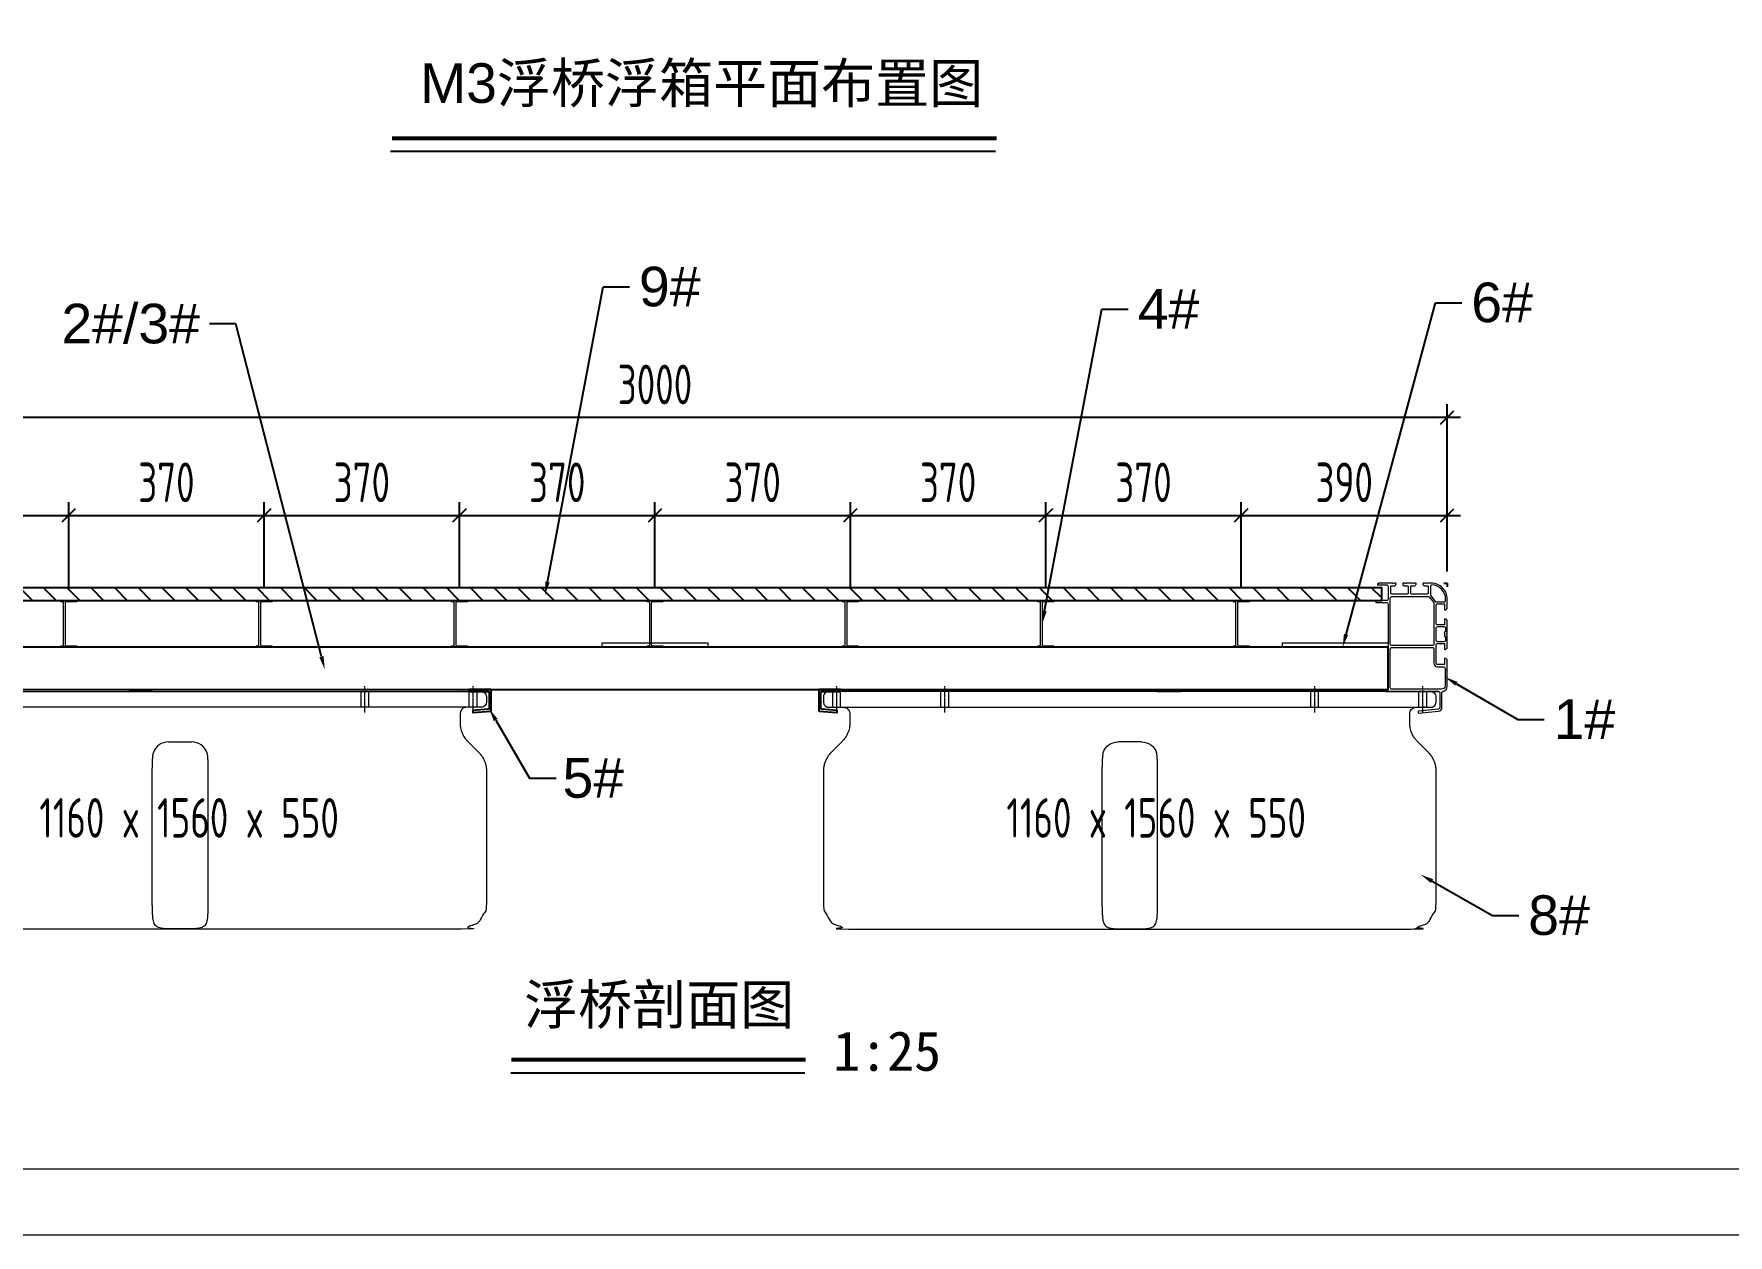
# Model space of a CAD drawing. Header units: millimetres. Extents: x 136606 to 1229059, y 82794 to 127566.
# Drawn here: x 934801 to 941216, y 112490 to 117041 of the extents above; entities that cross this region are included whole.
import ezdxf
from ezdxf import colors
from ezdxf.entities.mleader import LeaderData, LeaderLine
from ezdxf.math import Vec2, Vec3

# ---------------------------------------------------------------- set-up
doc = ezdxf.new("R2010")
doc.units = ezdxf.units.MM
doc.linetypes.add('CENTER', pattern=[0.6, 0.375, -0.075, 0.075, -0.075])
doc.linetypes.add('HIDDEN', pattern=[9.525, 6.35, -3.175])
for name, color, linetype in [('00打印图框', 255, 'Continuous'), ('卡槽', 242, 'Continuous'), ('标注', 9, 'Continuous'), ('铝横梁', 220, 'Continuous'), ('铺板', 42, 'Continuous')]:
    doc.layers.add(name, color=color, linetype=linetype)
for name, color, linetype, lineweight in [('加强板', 140, 'Continuous', 18), ('图框', 7, 'Continuous', 13), ('型材', 7, 'Continuous', 15), ('文本', 3, 'Continuous', 13), ('浮箱', 160, 'Continuous', 20), ('铝龙骨', 7, 'Continuous', 9)]:
    doc.layers.add(name, color=color, linetype=linetype, lineweight=lineweight)
doc.styles.add('Arial', font='arial.ttf')
doc.styles.add('hztxt', font='ros1.shx', dxfattribs={"width": 0.8, "bigfont": 'hztxt.shx'})
doc.styles.get("Standard").update_dxf_attribs({"font": 'arial.ttf'})
doc.dimstyles.new('DIM-50-SC0.5', dxfattribs={"dimscale": 50, "dimtxt": 3, "dimasz": 1, "dimexe": 1, "dimexo": 1, "dimgap": 1, "dimtad": 1, "dimdec": 1, "dimlfac": 0.5, "dimdsep": 46, "dimtxsty": 'hztxt', "dimblk": 'OBLIQUE', "dimcen": 0, "dimdle": 1, "dimclrd": 9, "dimclre": 9, "dimclrt": 2, "dimadec": 1, "dimazin": 0, "dimtfac": 1, "dimtdec": 1, "dimtix": 1, "dimtmove": 2, "dimatfit": 3, "dimldrblk": 'OBLIQUE', "dimfxl": 15, "dimtolj": 1, "dimtzin": 0, "dimarcsym": 1})

# ---------------------------------------------------------------- blocks, each defined once
blk = doc.blocks.new('GW-TK')
at = {"layer": '图框'}
for points in [[(927183.55, 464715.01), (927603.55, 464715.01), (927603.55, 464418.01), (927183.55, 464418.01)], [(927188.55, 464710.01), (927598.55, 464710.01), (927598.55, 464423.01), (927188.55, 464423.01)]]:
    blk.add_lwpolyline(points, close=True, dxfattribs=at)
blk = doc.blocks.new('_Oblique')
at = {"color": 0, "linetype": 'ByBlock', "lineweight": -2}
blk.add_line((-0.5, -0.5), (0.5, 0.5), dxfattribs=at)
blk = doc.blocks.new('*D2202')
at = {"layer": 'Defpoints', "color": 0, "transparency": 16777216}
for p in [(934932.7, 115217), (934152.7, 115059.3, 0), (934932.7, 114893.8, 0)]:
    blk.add_point(p, dxfattribs=at)
at = {"layer": '标注', "color": 9, "lineweight": -2, "transparency": 16777216}
for p, q in [((934152.7, 115109.3), (934152.7, 115267)), ((934932.7, 114943.8), (934932.7, 115267)), ((934102.7, 115217), (934982.7, 115217))]:
    blk.add_line(p, q, dxfattribs=at)
at = {"layer": '标注', "color": 9, "lineweight": -2, "transparency": 16777216, "xscale": 50, "yscale": 50, "zscale": 50, "rotation": 180}
blk.add_blockref('_Oblique', (934152.7, 115217), dxfattribs=at)
at = {"layer": '标注', "color": 9, "lineweight": -2, "transparency": 16777216, "xscale": 50, "yscale": 50, "zscale": 50}
blk.add_blockref('_Oblique', (934932.7, 115217), dxfattribs=at)
at = {"layer": '标注', "color": 2, "transparency": 16777216, "insert": (934542.7, 115342), "char_height": 150, "attachment_point": 5, "style": 'hztxt'}
blk.add_mtext('\\A1;390', dxfattribs=at)
blk = doc.blocks.new('*D2203')
at = {"layer": 'Defpoints', "color": 0, "transparency": 16777216}
for p in [(935672.7, 115217), (934932.7, 114893.8, 0), (935672.7, 114893.8, 0)]:
    blk.add_point(p, dxfattribs=at)
at = {"layer": '标注', "color": 9, "lineweight": -2, "transparency": 16777216}
for p, q in [((934932.7, 114943.8), (934932.7, 115267)), ((935672.7, 114943.8), (935672.7, 115267)), ((934882.7, 115217), (935722.7, 115217))]:
    blk.add_line(p, q, dxfattribs=at)
at = {"layer": '标注', "color": 9, "lineweight": -2, "transparency": 16777216, "xscale": 50, "yscale": 50, "zscale": 50, "rotation": 180}
blk.add_blockref('_Oblique', (934932.7, 115217), dxfattribs=at)
at = {"layer": '标注', "color": 9, "lineweight": -2, "transparency": 16777216, "xscale": 50, "yscale": 50, "zscale": 50}
blk.add_blockref('_Oblique', (935672.7, 115217), dxfattribs=at)
at = {"layer": '标注', "color": 2, "transparency": 16777216, "insert": (935302.7, 115342), "char_height": 150, "attachment_point": 5, "style": 'hztxt'}
blk.add_mtext('\\A1;370', dxfattribs=at)
blk = doc.blocks.new('*D2204')
at = {"layer": 'Defpoints', "color": 0, "transparency": 16777216}
for p in [(940152.7, 115217), (940152.7, 115130.8, 0), (939372.7, 114893.8, 0)]:
    blk.add_point(p, dxfattribs=at)
at = {"layer": '标注', "color": 9, "lineweight": -2, "transparency": 16777216}
for p, q in [((939372.7, 114943.8), (939372.7, 115267)), ((940152.7, 115180.8), (940152.7, 115267)), ((939322.7, 115217), (940202.7, 115217))]:
    blk.add_line(p, q, dxfattribs=at)
at = {"layer": '标注', "color": 9, "lineweight": -2, "transparency": 16777216, "xscale": 50, "yscale": 50, "zscale": 50, "rotation": 180}
blk.add_blockref('_Oblique', (939372.7, 115217), dxfattribs=at)
at = {"layer": '标注', "color": 9, "lineweight": -2, "transparency": 16777216, "xscale": 50, "yscale": 50, "zscale": 50}
blk.add_blockref('_Oblique', (940152.7, 115217), dxfattribs=at)
at = {"layer": '标注', "color": 2, "transparency": 16777216, "insert": (939762.7, 115342), "char_height": 150, "attachment_point": 5, "style": 'hztxt'}
blk.add_mtext('\\A1;390', dxfattribs=at)
blk = doc.blocks.new('*D2205')
at = {"layer": 'Defpoints', "color": 0, "transparency": 16777216}
for p in [(934152.7, 115587.7), (934152.7, 114954.8, 0), (940152.7, 114954.8, 0)]:
    blk.add_point(p, dxfattribs=at)
at = {"layer": '标注', "color": 9, "lineweight": -2, "transparency": 16777216}
for p, q in [((934152.7, 115004.8), (934152.7, 115637.7)), ((940152.7, 115004.8), (940152.7, 115637.7)), ((940202.7, 115587.7), (934102.7, 115587.7))]:
    blk.add_line(p, q, dxfattribs=at)
at = {"layer": '标注', "color": 9, "lineweight": -2, "transparency": 16777216, "xscale": 50, "yscale": 50, "zscale": 50, "rotation": 180}
blk.add_blockref('_Oblique', (934152.7, 115587.7), dxfattribs=at)
at = {"layer": '标注', "color": 9, "lineweight": -2, "transparency": 16777216, "xscale": 50, "yscale": 50, "zscale": 50}
blk.add_blockref('_Oblique', (940152.7, 115587.7), dxfattribs=at)
at = {"layer": '标注', "color": 2, "transparency": 16777216, "insert": (937152.7, 115712.7), "char_height": 150, "attachment_point": 5, "style": 'hztxt'}
blk.add_mtext('\\A1;3000', dxfattribs=at)
blk = doc.blocks.new('*D2206')
at = {"layer": 'Defpoints', "color": 0, "transparency": 16777216}
for p in [(936412.7, 115217), (935672.7, 114893.8, 0), (936412.7, 114893.8, 0)]:
    blk.add_point(p, dxfattribs=at)
at = {"layer": '标注', "color": 9, "lineweight": -2, "transparency": 16777216}
for p, q in [((935672.7, 114943.8), (935672.7, 115267)), ((936412.7, 114943.8), (936412.7, 115267)), ((935622.7, 115217), (936462.7, 115217))]:
    blk.add_line(p, q, dxfattribs=at)
at = {"layer": '标注', "color": 9, "lineweight": -2, "transparency": 16777216, "xscale": 50, "yscale": 50, "zscale": 50, "rotation": 180}
blk.add_blockref('_Oblique', (935672.7, 115217), dxfattribs=at)
at = {"layer": '标注', "color": 9, "lineweight": -2, "transparency": 16777216, "xscale": 50, "yscale": 50, "zscale": 50}
blk.add_blockref('_Oblique', (936412.7, 115217), dxfattribs=at)
at = {"layer": '标注', "color": 2, "transparency": 16777216, "insert": (936042.7, 115342), "char_height": 150, "attachment_point": 5, "style": 'hztxt'}
blk.add_mtext('\\A1;370', dxfattribs=at)
blk = doc.blocks.new('*D2207')
at = {"layer": 'Defpoints', "color": 0, "transparency": 16777216}
for p in [(937152.7, 115217), (936412.7, 114893.8, 0), (937152.7, 114893.8, 0)]:
    blk.add_point(p, dxfattribs=at)
at = {"layer": '标注', "color": 9, "lineweight": -2, "transparency": 16777216}
for p, q in [((936412.7, 114943.8), (936412.7, 115267)), ((937152.7, 114943.8), (937152.7, 115267)), ((936362.7, 115217), (937202.7, 115217))]:
    blk.add_line(p, q, dxfattribs=at)
at = {"layer": '标注', "color": 9, "lineweight": -2, "transparency": 16777216, "xscale": 50, "yscale": 50, "zscale": 50, "rotation": 180}
blk.add_blockref('_Oblique', (936412.7, 115217), dxfattribs=at)
at = {"layer": '标注', "color": 9, "lineweight": -2, "transparency": 16777216, "xscale": 50, "yscale": 50, "zscale": 50}
blk.add_blockref('_Oblique', (937152.7, 115217), dxfattribs=at)
at = {"layer": '标注', "color": 2, "transparency": 16777216, "insert": (936782.7, 115342), "char_height": 150, "attachment_point": 5, "style": 'hztxt'}
blk.add_mtext('\\A1;370', dxfattribs=at)
blk = doc.blocks.new('*D2208')
at = {"layer": 'Defpoints', "color": 0, "transparency": 16777216}
for p in [(937892.7, 115217), (937152.7, 114893.8, 0), (937892.7, 114893.8, 0)]:
    blk.add_point(p, dxfattribs=at)
at = {"layer": '标注', "color": 9, "lineweight": -2, "transparency": 16777216}
for p, q in [((937152.7, 114943.8), (937152.7, 115267)), ((937892.7, 114943.8), (937892.7, 115267)), ((937102.7, 115217), (937942.7, 115217))]:
    blk.add_line(p, q, dxfattribs=at)
at = {"layer": '标注', "color": 9, "lineweight": -2, "transparency": 16777216, "xscale": 50, "yscale": 50, "zscale": 50, "rotation": 180}
blk.add_blockref('_Oblique', (937152.7, 115217), dxfattribs=at)
at = {"layer": '标注', "color": 9, "lineweight": -2, "transparency": 16777216, "xscale": 50, "yscale": 50, "zscale": 50}
blk.add_blockref('_Oblique', (937892.7, 115217), dxfattribs=at)
at = {"layer": '标注', "color": 2, "transparency": 16777216, "insert": (937522.7, 115342), "char_height": 150, "attachment_point": 5, "style": 'hztxt'}
blk.add_mtext('\\A1;370', dxfattribs=at)
blk = doc.blocks.new('*D2209')
at = {"layer": 'Defpoints', "color": 0, "transparency": 16777216}
for p in [(938632.7, 115217), (937892.7, 114893.8, 0), (938632.7, 114893.8, 0)]:
    blk.add_point(p, dxfattribs=at)
at = {"layer": '标注', "color": 9, "lineweight": -2, "transparency": 16777216}
for p, q in [((937892.7, 114943.8), (937892.7, 115267)), ((938632.7, 114943.8), (938632.7, 115267)), ((937842.7, 115217), (938682.7, 115217))]:
    blk.add_line(p, q, dxfattribs=at)
at = {"layer": '标注', "color": 9, "lineweight": -2, "transparency": 16777216, "xscale": 50, "yscale": 50, "zscale": 50, "rotation": 180}
blk.add_blockref('_Oblique', (937892.7, 115217), dxfattribs=at)
at = {"layer": '标注', "color": 9, "lineweight": -2, "transparency": 16777216, "xscale": 50, "yscale": 50, "zscale": 50}
blk.add_blockref('_Oblique', (938632.7, 115217), dxfattribs=at)
at = {"layer": '标注', "color": 2, "transparency": 16777216, "insert": (938262.7, 115342), "char_height": 150, "attachment_point": 5, "style": 'hztxt'}
blk.add_mtext('\\A1;370', dxfattribs=at)
blk = doc.blocks.new('*D2210')
at = {"layer": 'Defpoints', "color": 0, "transparency": 16777216}
for p in [(939372.7, 115217), (938632.7, 114893.8, 0), (939372.7, 114893.8, 0)]:
    blk.add_point(p, dxfattribs=at)
at = {"layer": '标注', "color": 9, "lineweight": -2, "transparency": 16777216}
for p, q in [((938632.7, 114943.8), (938632.7, 115267)), ((939372.7, 114943.8), (939372.7, 115267)), ((938582.7, 115217), (939422.7, 115217))]:
    blk.add_line(p, q, dxfattribs=at)
at = {"layer": '标注', "color": 9, "lineweight": -2, "transparency": 16777216, "xscale": 50, "yscale": 50, "zscale": 50, "rotation": 180}
blk.add_blockref('_Oblique', (938632.7, 115217), dxfattribs=at)
at = {"layer": '标注', "color": 9, "lineweight": -2, "transparency": 16777216, "xscale": 50, "yscale": 50, "zscale": 50}
blk.add_blockref('_Oblique', (939372.7, 115217), dxfattribs=at)
at = {"layer": '标注', "color": 2, "transparency": 16777216, "insert": (939002.7, 115342), "char_height": 150, "attachment_point": 5, "style": 'hztxt'}
blk.add_mtext('\\A1;370', dxfattribs=at)
blk = doc.blocks.new('双槽主梁')
at = {"layer": '型材', "color": 3}
for p in [(153516, -51365.7), (153511, -51370.7)]:
    blk.add_line(p, (153511, -51365.7), dxfattribs=at)
for points in [[(153626, -51398.7), (153645.5, -51398.7, -0.414214), (153646, -51399.2), (153646, -51401.7, -0.414214), (153645.5, -51402.2), (153626, -51402.2, 0.414214), (153623, -51405.2), (153623, -51566.1, -0.198912), (153623, -51566.3), (153622.9, -51566.4, 0.668179), (153623, -51566.7), (153627.5, -51566.7, -0.414214), (153628, -51567.2), (153628, -51570.2, -0.414214), (153627.5, -51570.7), (153528, -51570.7, 0.414214), (153525, -51573.7), (153525, -51601.2, 0.387452), (153527.8, -51604.2), (153565.6, -51607.7, -0.409136), (153566, -51608.3), (153565.8, -51611.3, -0.419306), (153565.3, -51611.7), (153527.4, -51608.2, -0.387455), (153521, -51601.2), (153521, -51573.4, 0.34754), (153518.7, -51570.5, -0.34754), (153511, -51560.7), (153511, -51544.1, -0.198912), (153511.1, -51543.9), (153511.5, -51543.5, 0.414214), (153511.5, -51543.3), (153511.1, -51542.9, -0.414214), (153511.1, -51542.6), (153511.5, -51542.2, 0.414214), (153511.5, -51541.9), (153511.1, -51541.5, -0.198912), (153511, -51541.4), (153511, -51532.1, -0.198912), (153511.1, -51531.9), (153511.5, -51531.5, 0.414214), (153511.5, -51531.3), (153511.1, -51530.9, -0.414214), (153511.1, -51530.6), (153511.5, -51530.2, 0.414214), (153511.5, -51529.9), (153511.1, -51529.5, -0.198912), (153511, -51529.4), (153511, -51512.2, -0.414214), (153515, -51508.2), (153515.5, -51508.2, -0.414214), (153516, -51508.7), (153516, -51518.7, 0.414214), (153517, -51519.7), (153529, -51519.7, 0.414214), (153532, -51516.7), (153532, -51482.7, 0.414214), (153529, -51479.7), (153517, -51479.7, 0.414214), (153516, -51480.7), (153516, -51490.7, -0.414214), (153515.5, -51491.2), (153515, -51491.2, -0.414214), (153511, -51487.2), (153511, -51464.1, -0.198912), (153511.2, -51463.8), (153512.4, -51462.6, 0.414214), (153512.4, -51461.9), (153511.2, -51460.7, -0.198912), (153511, -51460.3), (153511, -51437.2, -0.414214), (153515, -51433.2), (153515.5, -51433.2, -0.414214), (153516, -51433.7), (153516, -51443.7, 0.414214), (153517, -51444.7), (153529, -51444.7, 0.414214), (153532, -51441.7), (153532, -51407.7, 0.414214), (153529, -51404.7), (153517, -51404.7, 0.414214), (153516, -51405.7), (153516, -51415.7, -0.414214), (153515.5, -51416.2), (153515, -51416.2, -0.414214), (153511, -51412.2), (153511, -51395.7, -0.414214), (153541, -51365.7), (153550.2, -51365.7, -0.198912), (153550.4, -51365.8), (153550.7, -51366.2, 0.414214), (153551, -51366.2), (153551.4, -51365.8, -0.414214), (153551.7, -51365.8), (153552.1, -51366.2, 0.414214), (153552.4, -51366.2), (153552.7, -51365.8, -0.198912), (153552.9, -51365.7), (153556.5, -51365.7, -0.414214), (153557, -51366.2), (153557, -51367.8, -0.198912), (153556.8, -51368.5), (153554.8, -51370.4, -0.198912), (153554.1, -51370.7), (153548, -51370.7, 0.414214), (153547, -51371.7), (153547, -51383.7, 0.414214), (153550, -51386.7), (153577, -51386.7, 0.414214), (153580, -51383.7), (153580, -51371.7, 0.414214), (153579, -51370.7), (153573, -51370.7, -0.198912), (153572.3, -51370.4), (153570.3, -51368.5, -0.198912), (153570, -51367.8), (153570, -51366.2, -0.414214), (153570.5, -51365.7), (153574.2, -51365.7, -0.198912), (153574.4, -51365.8), (153574.7, -51366.2, 0.414214), (153575, -51366.2), (153575.4, -51365.8, -0.414214), (153575.7, -51365.8), (153576.1, -51366.2, 0.414214), (153576.4, -51366.2), (153576.7, -51365.8, -0.198912), (153576.9, -51365.7), (153588.2, -51365.7, -0.198912), (153588.4, -51365.8), (153588.7, -51366.2, 0.414214), (153589, -51366.2), (153589.4, -51365.8, -0.414214), (153589.7, -51365.8), (153590.1, -51366.2, 0.414214), (153590.4, -51366.2), (153590.7, -51365.8, -0.198912), (153590.9, -51365.7), (153594.5, -51365.7, -0.414214), (153595, -51366.2), (153595, -51367.8, -0.198912), (153594.8, -51368.5), (153592.8, -51370.4, -0.198912), (153592.1, -51370.7), (153586, -51370.7, 0.414214), (153585, -51371.7), (153585, -51383.7, 0.414214), (153588, -51386.7), (153615, -51386.7, 0.414214), (153618, -51383.7), (153618, -51371.7, 0.414214), (153617, -51370.7), (153611, -51370.7, -0.198912), (153610.3, -51370.4), (153608.3, -51368.5, -0.198912), (153608, -51367.8), (153608, -51366.2, -0.414214), (153608.5, -51365.7), (153612.2, -51365.7, -0.198912), (153612.4, -51365.8), (153612.7, -51366.2, 0.414214), (153613, -51366.2), (153613.4, -51365.8, -0.414214), (153613.7, -51365.8), (153614.1, -51366.2, 0.414214), (153614.4, -51366.2), (153614.7, -51365.8, -0.198912), (153614.9, -51365.7), (153640.5, -51365.7, -0.414214), (153643, -51368.2, -0.414214), (153642.5, -51368.7), (153626, -51368.7, 0.414214), (153623, -51371.7), (153623, -51395.7, 0.414214)], [(153539.9, -51368.9, -0.426474), (153542.9, -51371.8), (153542.9, -51387.6, -0.166475), (153542.3, -51389.4), (153534.1, -51400, -0.231758), (153531.8, -51401.1), (153517, -51401.1, -0.414214), (153514.1, -51398.2), (153514.1, -51395.7, -0.402058)], [(153618.8, -51480.6), (153618.8, -51393.9, 0.414214), (153615.8, -51390.9), (153546.6, -51390.9, 0.231758), (153544.3, -51392.1), (153536.9, -51401.6, 0.166475), (153536.2, -51403.5), (153536.2, -51480.6, 0.414214), (153539.2, -51483.6), (153615.8, -51483.6, 0.414214)], [(153515.7, -51466.7), (153514.7, -51466.7, 0.414214), (153514.2, -51467.2), (153514.2, -51473.5, 0.414214), (153517.2, -51476.5), (153529, -51476.5, 0.414214), (153532, -51473.5), (153532, -51450.9, 0.414214), (153529, -51447.9), (153517.2, -51447.9, 0.414214), (153514.2, -51450.9), (153514.2, -51457.2, 0.414214), (153514.7, -51457.7), (153515.7, -51457.7, -0.414214), (153516.2, -51458.2), (153516.2, -51466.2, -0.414214)], [(153539.2, -51487.3, 0.414214), (153536.2, -51490.3), (153536.2, -51516.9, -0.414214), (153529.2, -51523.9), (153518.2, -51523.9, 0.414214), (153515.2, -51526.9), (153515.2, -51560, 0.414214), (153521.7, -51566.5), (153615.8, -51566.5, 0.414214), (153618.8, -51563.5), (153618.8, -51490.3, 0.414214), (153615.8, -51487.3)]]:
    blk.add_lwpolyline(points, format="xyb", close=True, dxfattribs=at)
blk = doc.blocks.new('1560x1160x450C')
at = {"layer": '浮箱', "color": 252, "linetype": 'HIDDEN', "ltscale": 9.144}
for p, q in [((17.6, 420), (17.6, 450)), ((32.6, 420), (32.6, 450)), ((222.6, 420), (222.6, 450)), ((237.6, 420), (237.6, 450)), ((922.6, 420), (922.6, 450)), ((937.6, 420), (937.6, 450)), ((1127.6, 420), (1127.6, 450)), ((1142.6, 420), (1142.6, 450))]:
    blk.add_line(p, q, dxfattribs=at)
at = {"layer": '浮箱', "color": 252, "linetype": 'CENTER', "ltscale": 6.096}
for p, q in [((25.1, 410), (25.1, 460)), ((230.1, 410), (230.1, 460)), ((930.1, 410), (930.1, 460)), ((1135.1, 410), (1135.1, 460))]:
    blk.add_line(p, q, dxfattribs=at)
at = {"layer": '浮箱', "color": 252, "linetype": 'Continuous'}
for p, q in [((14.8, 334.6), (35.5, 355.4)), ((557.8, 354.4), (602.4, 354.4)), ((1124.8, 355.4), (1145.5, 334.6)), ((527.4, 50), (527.4, 299.3)), ((632.8, 299.3), (632.8, 50)), ((0, 95.5), (0.1, 95.5)), ((0.1, 92.4), (0, 92.4)), ((0, 87.9), (0.1, 87.9)), ((602.4, 0.5), (557.8, 0.5))]:
    blk.add_line(p, q, dxfattribs=at)
blk.add_lwpolyline([(50.1, 390.7), (50.1, 408, 0.414214), (38.1, 420)], format="xyb", dxfattribs=at)
for centre, start, end in [((557.8, 324.4), 90, 160.019), ((602.4, 324.4), 19.981, 90)]:
    blk.add_arc(centre, 30, start, end, dxfattribs=at)
for points, weights, knots in [([(1122.1, 420), (580.1, 420), (38.1, 420), (24.1, 420), (10.1, 420), (0.1, 420), (0.1, 430), (0.1, 435), (0.1, 440), (0.1, 450), (10.1, 450), (30.1, 450), (50.1, 450), (580.1, 450), (1110.1, 450), (1130.1, 450), (1150.1, 450), (1160.1, 450), (1160.1, 440), (1160.1, 435), (1160.1, 430), (1160.1, 420), (1150.1, 420), (1136.1, 420), (1122.1, 420), (1110.1, 420), (1110.1, 408), (1110.1, 399.4), (1110.1, 390.7)], [1, 1, 1, 1, 1, 0.707106781187, 1, 1, 1, 0.707106781187, 1, 1, 1, 1, 1, 1, 1, 0.707106781187, 1, 1, 1, 0.707106781187, 1, 1, 1, 0.707106781187, 1, 1, 1], [0, 0, 0, 1, 1, 2, 2, 3.570796, 3.570796, 4.570796, 4.570796, 6.141593, 6.141593, 7.141593, 7.141593, 8.141593, 8.141593, 9.141593, 9.141593, 10.712389, 10.712389, 11.712389, 11.712389, 13.283185, 13.283185, 14.283185, 14.283185, 15.853982, 15.853982, 16.853982, 16.853982, 16.853982]), ([(1145.5, 334.6), (1160.1, 320), (1160.1, 299.3), (1160.1, 174.6), (1160.1, 50), (1160.1, 0), (1110.1, 0), (580.1, 0), (50.1, 0), (0.1, 0), (0.1, 50), (0.1, 174.6), (0.1, 299.3), (0.1, 320), (14.8, 334.6)], [1, 0.923879532511, 1, 1, 1, 0.707106781187, 1, 1, 1, 0.707106781187, 1, 1, 1, 0.923879532511, 1], [0, 0, 0, 0.785398, 0.785398, 1.785398, 1.785398, 3.356194, 3.356194, 4.356194, 4.356194, 5.926991, 5.926991, 6.926991, 6.926991, 7.712389, 7.712389, 7.712389])]:
    blk.add_rational_spline(points, weights, degree=2, knots=knots, dxfattribs=at)
for points, knots in [([(35.5, 355.4), (36.2, 356.1), (37.7, 357.7), (39.8, 360.2), (42.8, 364.4), (45.7, 369.5), (48, 376), (49.1, 380.3), (49.7, 384.1), (50.1, 387.4), (50.1, 389.6), (50.1, 390.7)], [0, 0, 0, 0, 0.111111, 0.215175, 0.312349, 0.577796, 0.694932, 0.801882, 0.869831, 0.935528, 1, 1, 1, 1]), ([(1110.1, 390.7), (1110.1, 389.9), (1110.2, 388.2), (1110.3, 385.8), (1110.6, 383.3), (1111.2, 380.1), (1112.3, 376), (1114.6, 369.5), (1117.8, 363.9), (1121.5, 358.8), (1123.6, 356.5), (1124.8, 355.4)], [0, 0, 0, 0, 0.048299, 0.097136, 0.146958, 0.198184, 0.305132, 0.422267, 0.687709, 0.836011, 1, 1, 1, 1]), ([(527.4, 299.3), (527.4, 300.4), (527.4, 302.6), (527.5, 305.9), (527.5, 309.2), (527.6, 312.4), (527.7, 315.6), (527.9, 318.8), (528, 321.9), (528.2, 323.9), (528.2, 324.9)], [0, 0, 0, 0, 0.122219, 0.245218, 0.369005, 0.493587, 0.61897, 0.745163, 0.87217, 1, 1, 1, 1]), ([(528.2, 324.9), (528.3, 325.8), (528.4, 327.6), (528.7, 330.1), (529.1, 332.4), (529.5, 333.9), (529.6, 334.6)], [0, 0, 0, 0, 0.259247, 0.499984, 0.755295, 1, 1, 1, 1]), ([(630.6, 334.6), (630.8, 333.9), (631.1, 332.4), (631.5, 330.1), (631.8, 327.6), (631.9, 325.8), (632, 324.9)], [0, 0, 0, 0, 0.244698, 0.500016, 0.740745, 1, 1, 1, 1]), ([(632, 324.9), (632.1, 323.9), (632.2, 321.9), (632.4, 318.8), (632.5, 315.6), (632.6, 312.4), (632.7, 309.2), (632.8, 305.9), (632.8, 302.6), (632.8, 300.4), (632.8, 299.3)], [0, 0, 0, 0, 0.12783, 0.254837, 0.38103, 0.506413, 0.630995, 0.754782, 0.877781, 1, 1, 1, 1]), ([(528.2, 24.4), (528.2, 25.4), (528, 27.4), (527.9, 30.5), (527.7, 33.7), (527.6, 36.9), (527.5, 40.1), (527.5, 43.4), (527.4, 46.7), (527.4, 48.9), (527.4, 50)], [0, 0, 0, 0, 0.12783, 0.254837, 0.38103, 0.506413, 0.630995, 0.754782, 0.877781, 1, 1, 1, 1]), ([(632.8, 50), (632.8, 48.9), (632.8, 46.7), (632.8, 43.4), (632.7, 40.1), (632.6, 36.9), (632.5, 33.7), (632.4, 30.5), (632.2, 27.4), (632.1, 25.4), (632, 24.4)], [0, 0, 0, 0, 0.122219, 0.245218, 0.369005, 0.493587, 0.61897, 0.745163, 0.87217, 1, 1, 1, 1]), ([(43, 0.5), (43, 0.5), (43, 0.5), (42.8, 0.5), (42.5, 0.6), (42.2, 0.6), (42.2, 0.6), (42.1, 0.6)], [0, 0, 0, 0, 0.054271, 0.054271, 0.93831, 0.93831, 1, 1, 1, 1]), ([(557.8, 0.5), (557.2, 0.5), (556, 0.5), (554.2, 0.6), (552.4, 0.6), (550, 0.7), (547.2, 1), (543.1, 1.5), (538.7, 2.7), (534.8, 5.1), (531.9, 8.5), (530, 12.8), (528.8, 18.1), (528.4, 22.2), (528.2, 24.4)], [0, 0, 0, 0, 0.031209, 0.062393, 0.093792, 0.12564, 0.187504, 0.251378, 0.371495, 0.500802, 0.620125, 0.750264, 0.867177, 1, 1, 1, 1]), ([(632, 24.4), (631.9, 23.5), (631.8, 21.7), (631.5, 19.2), (631.1, 17), (630.7, 15), (629.9, 12), (628.4, 8.5), (625.5, 5.1), (621.5, 2.7), (617.1, 1.5), (613.1, 1), (609.7, 0.7), (606.1, 0.5), (603.6, 0.5), (602.4, 0.5)], [0, 0, 0, 0, 0.055187, 0.107762, 0.157763, 0.205231, 0.250218, 0.380384, 0.499766, 0.628925, 0.748948, 0.812136, 0.874399, 0.938073, 1, 1, 1, 1])]:
    blk.add_open_spline(points, degree=3, knots=knots, dxfattribs=at)
blk.add_open_spline([(39.6, 1.1), (38.4, 1.4), (37, 1.7), (35.6, 2.1)], degree=3, dxfattribs=at)
blk = doc.blocks.new('*U2213')
at = {"layer": '铝龙骨', "color": 7}
blk.add_lwpolyline([(-30, -86, 0.414214), (-28, -88, -0.414214), (-30, -86), (-30, -85, -0.414214), (-28, -83), (-24, -83, 0.414214), (-20, -79), (-20, 79, 0.414214), (-24, 83), (-28, 83, -0.414214), (-30, 85), (-30, 86, -0.414214), (-28, 88), (28, 88, -0.414214), (30, 86), (30, 85, -0.414214), (28, 83), (-10, 83, 0.414214), (-14, 79), (-14, -79, 0.414214), (-10, -83), (28, -83, -0.414214), (30, -85), (30, -86, -0.414214), (28, -88), (-28, -88)], format="xyb", dxfattribs=at)
blk = doc.blocks.new('*U2214')
at = {"color": 0, "linetype": 'ByBlock', "lineweight": -2, "transparency": 16777216}
for p in [(0, 0), (740, 0), (1480, 0), (2220, 0), (2960, 0), (3700, 0), (4440, 0)]:
    blk.add_blockref('*U2213', p, dxfattribs=at)

msp = doc.modelspace()

# ---------------------------------------------------------------- hatches: boundary and pattern name
at = {"layer": '铺板'}
h = msp.add_hatch(dxfattribs=at)
h.set_pattern_fill('ANSI31', color=256, scale=20, angle=90, style=0)
h.set_pattern_definition([(135, (271836.293, 500633.39), (-44.9012806, -44.9012806), [])])
h.paths.add_polyline_path([(934611.7259, 114943.7564), (939903.2262, 114943.7563), (939903.2262, 114893.7563), (934611.7259, 114893.7564)])

# ---------------------------------------------------------------- linework, layer by layer
for p, q in [((938441.6536, 116595.1398), (936151.7283, 116595.1398)), ((936606.5634, 113104.5846), (937720.6045, 113104.5846))]:
    msp.add_line(p, q)
at = {"color": 3}
for p, q in [((940140.1034, 114959.7564, 0.0005), (940152.7265, 114959.7564, 0.0005)), ((940152.7265, 114959.7564, 0.0005), (940152.7265, 114946.7238, 0.0005))]:
    msp.add_line(p, q, dxfattribs=at)
at = {"const_width": 15}
for points in [[(938446.665, 116645.1225), (936156.6498, 116645.1225)], [(936608.8999, 113154.5673), (937723.0309, 113154.5673)]]:
    msp.add_lwpolyline(points, dxfattribs=at)
at = {"layer": '加强板', "elevation": 0.0005}
for points in [[(936952.7262, 114733.7564), (937352.7262, 114733.7564), (937352.7262, 114717.7564), (936952.7262, 114717.7564)], [(939528.7265, 114733.7564), (939928.7265, 114733.7564), (939928.7265, 114717.7564), (939528.7265, 114717.7564)]]:
    msp.add_lwpolyline(points, close=True, dxfattribs=at)
at = {"layer": '卡槽', "color": 22, "elevation": 0.0005}
for points in [[(936521.0714, 114482.7664), (936464.3492, 114477.844, 0.40942401), (936462.527, 114475.7112), (936462.8792, 114470.7018, 0.419306032), (936463.9685, 114469.7809), (936530.9097, 114475.5902, 0.387455117), (936532.7256, 114477.5817), (936532.7256, 114555.7563, 0.414213562), (936530.7256, 114557.7563), (936450.7256, 114557.7563, 0.414213562), (936448.7256, 114555.7563), (936448.7256, 114551.7563, 0.414213562), (936450.7256, 114549.7563), (936520.7256, 114549.7563, -0.414213562), (936524.7256, 114545.7563), (936524.7256, 114486.7515, -0.389080662)], [(937780.7269, 114486.7515), (937780.7269, 114545.7563, -0.414213562), (937784.7269, 114549.7563), (937854.7269, 114549.7563, 0.414213562), (937856.7269, 114551.7563), (937856.7269, 114555.7563, 0.414213562), (937854.7269, 114557.7563), (937774.7269, 114557.7563, 0.414213562), (937772.7269, 114555.7563), (937772.7269, 114477.5817, 0.387455117), (937774.5427, 114475.5902), (937841.484, 114469.7809, 0.419306032), (937842.5732, 114470.7018), (937842.9254, 114475.7112, 0.40942401), (937841.1032, 114477.844), (937784.381, 114482.7664, -0.389080662)]]:
    msp.add_lwpolyline(points, format="xyb", close=True, dxfattribs=at)
at = {"layer": '铝横梁', "elevation": 0.0005}
msp.add_lwpolyline([(934376.7262, 114557.7564), (939928.7262, 114557.7564), (939928.7262, 114717.7564), (934376.7262, 114717.7564)], close=True, dxfattribs=at)
at = {"layer": '铺板', "elevation": 0.0005}
msp.add_lwpolyline([(934611.7259, 114943.7564), (939903.2262, 114943.7563), (939903.2262, 114893.7563), (934611.7259, 114893.7564)], close=True, dxfattribs=at)

# ---------------------------------------------------------------- block references
for name, p, xscale, yscale, zscale in [('GW-TK', (-45427750.9613, -23108410.2232), 50, 50, 50), ('双槽主梁', (1247174.8151, 217691.2172, 0.0005), -2, 2, 2)]:
    msp.add_blockref(name, p, dxfattribs=dict(xscale=xscale, yscale=yscale, zscale=zscale))
msp.add_blockref('*U2214', (934932.7262, 114805.7564, 0.0005))
at = {"layer": '浮箱', "yscale": 2, "zscale": 2}
for p, xscale in [((934194.4767, 113649.7565, 0.0005), 2), ((940110.9757, 113649.7565, 0.0005), -2)]:
    msp.add_blockref('1560x1160x450C', p, dxfattribs=dict(at, xscale=xscale))

# ---------------------------------------------------------------- texts
at = {"layer": '00打印图框', "color": 6, "char_height": 150, "style": 'Arial'}
for s, width, insert, attachment_point in [('M3{\\fSimSun|b0|i0|c134|p2;浮桥浮箱平面布置图}', 2360.692362, (938395.6681, 116929.5675), 3), ('{\\fSimSun|b0|i0|c134|p2;浮桥剖面图}', 1351.200335, (936657.2047, 113439.0124), 1), ('{\\fSimSun|b0|i0|c134|p2;1:25}', 422.350013, (937827.8262, 113262.9302), 1)]:
    msp.add_mtext_dynamic_manual_height_columns(s, width=width, gutter_width=18.75, heights=[0], dxfattribs=dict(at, insert=insert, attachment_point=attachment_point))
at = {"layer": '文本', "color": 3, "char_height": 150, "attachment_point": 9, "style": 'hztxt'}
for insert in [(935955.8038, 113995.935, -0.0005), (939617.8303, 113995.935, -0.0005)]:
    msp.add_mtext('\\pi41.0595;1160 x 1560 x 550          ', dxfattribs=dict(at, insert=insert))

# ---------------------------------------------------------------- dimensions: what is measured, and where the dimension line sits
at = {"layer": '标注'}
for base, p1, p2, picture, middle in [((934152.7262, 115587.6548), (940152.7262, 114954.7563, 0.0005), (934152.7262, 114954.7563, 0.0005), '*D2205', (937152.7262, 115712.6548)), ((934932.7262, 115217.0028), (934152.7262, 115059.2563, 0.0005), (934932.7262, 114893.7564, 0.0005), '*D2202', (934542.7262, 115342.0028)), ((935672.7262, 115217.0028), (934932.7262, 114893.7564, 0.0005), (935672.7262, 114893.7564, 0.0005), '*D2203', (935302.7262, 115342.0028)), ((936412.7262, 115217.0028), (935672.7262, 114893.7564, 0.0005), (936412.7262, 114893.7564, 0.0005), '*D2206', (936042.7262, 115342.0028)), ((937152.7262, 115217.0028), (936412.7262, 114893.7564, 0.0005), (937152.7262, 114893.7564, 0.0005), '*D2207', (936782.7262, 115342.0028)), ((937892.7262, 115217.0028), (937152.7262, 114893.7564, 0.0005), (937892.7262, 114893.7564, 0.0005), '*D2208', (937522.7262, 115342.0028)), ((938632.7262, 115217.0028), (937892.7262, 114893.7564, 0.0005), (938632.7262, 114893.7564, 0.0005), '*D2209', (938262.7262, 115342.0028)), ((939372.7262, 115217.0028), (938632.7262, 114893.7564, 0.0005), (939372.7262, 114893.7564, 0.0005), '*D2210', (939002.7262, 115342.0028)), ((940152.7262, 115217.0028), (939372.7262, 114893.7564, 0.0005), (940152.7262, 115130.7563, 0.0005), '*D2204', (939762.7262, 115342.0028))]:
    dim = msp.add_linear_dim(base=base, p1=p1, p2=p2, dimstyle='DIM-50-SC0.5', dxfattribs=at)
    dim.commit()
    dim.dimension.update_dxf_attribs({"geometry": picture, "text_midpoint": middle})

# ---------------------------------------------------------------- leaders
at = {"layer": '标注', "color": 6, "linetype": 'ByBlock'}
ml = msp.add_multileader_mtext('Standard', dxfattribs=at)
ml.set_content('9#', color=6)
ml.set_leader_properties()
ml.build(insert=Vec2(0, 0))
ml.multileader.update_dxf_attribs({"dogleg_length": 100, "arrow_head_size": 50})
ctx = ml.context
ctx.base_point, ctx.char_height, ctx.arrow_head_size, ctx.landing_gap_size, ctx.plane_origin = Vec3(937056.1872, 116082.6079, 0.0005), 150, 50, 35.8764, Vec3(935764.4781, 114467.0128, 0.0005)
notes = []
notes.append((ctx, [(0, (1, 1, 0), (936956.1872, 116082.6079, 0.0005), (1, 0), 100, [(0, [(936736.2864, 114915.0995, 0.0005)], 0, [])])]))
ctx.mtext.insert, ctx.mtext.flow_direction = Vec3(937092.0636, 116158.8869, 0.0005), 5
ml = msp.add_multileader_mtext('Standard', dxfattribs=at)
ml.set_content('4#', color=6)
ml.set_leader_properties()
ml.build(insert=Vec2(0, 0))
ml.multileader.update_dxf_attribs({"dogleg_length": 100, "arrow_head_size": 50})
ctx = ml.context
ctx.base_point, ctx.char_height, ctx.arrow_head_size, ctx.landing_gap_size, ctx.plane_origin = Vec3(938944.8126, 115997.6667, 0.0005), 150, 50, 35.8764, Vec3(937864.8586, 114462.0134, 0.0005)
notes.append((ctx, [(0, (1, 1, 0), (938844.8126, 115997.6667, 0.0005), (1, 0), 100, [(0, [(938618.7262, 114805.7564, 0.0005)], 0, [])])]))
ctx.mtext.insert, ctx.mtext.flow_direction = Vec3(938980.689, 116073.9457, 0.0005), 5
ml = msp.add_multileader_mtext('Standard', dxfattribs=at)
ml.set_content('6#', color=6)
ml.set_leader_properties()
ml.build(insert=Vec2(0, 0))
ml.multileader.update_dxf_attribs({"dogleg_length": 100, "arrow_head_size": 50})
ctx = ml.context
ctx.base_point, ctx.char_height, ctx.arrow_head_size, ctx.landing_gap_size, ctx.plane_origin = Vec3(940207.9552, 116022.5255, 0.0005), 150, 50, 35.8764, Vec3(939019.7722, 114374.0134, 0.0005)
notes.append((ctx, [(0, (1, 1, 0), (940107.9552, 116022.5255, 0.0005), (1, 0), 100, [(0, [(939756.5884, 114717.7564, 0.0005)], 0, [])])]))
ctx.mtext.insert, ctx.mtext.flow_direction = Vec3(940243.8316, 116098.8045, 0.0005), 5
ml = msp.add_multileader_mtext('Standard', dxfattribs=at)
ml.set_content('2#/3#', color=6)
ml.set_leader_properties()
ml.build(insert=Vec2(0, 0))
ml.multileader.update_dxf_attribs({"dogleg_length": 100, "arrow_head_size": 50})
ctx = ml.context
ctx.base_point, ctx.char_height, ctx.arrow_head_size, ctx.landing_gap_size, ctx.plane_origin = Vec3(934878.1933, 115942.166), 150, 50, 35.8764, Vec3(936656.193, 114289.5453)
ctx.text_align_type = 2
notes.append((ctx, [(0, (1, 1, 0), (935565.5327, 115942.166), (-1, 0), 100, [(0, [(935902.3254, 114633.2883)], 0, [])])]))
ctx.mtext.insert, ctx.mtext.alignment, ctx.mtext.flow_direction = Vec3(935429.6563, 116018.4961), 3, 5
ml = msp.add_multileader_mtext('Standard', dxfattribs=at)
ml.set_content('1#', color=6)
ml.set_leader_properties()
ml.build(insert=Vec2(0, 0))
ml.multileader.update_dxf_attribs({"dogleg_length": 100, "arrow_head_size": 50})
ctx = ml.context
ctx.base_point, ctx.char_height, ctx.arrow_head_size, ctx.landing_gap_size, ctx.plane_origin = Vec3(940520.2363, 114443.5339), 150, 50, 35.8764, Vec3(940988.1532, 112403.2621)
notes.append((ctx, [(1, (1, 1, 0), (940420.2363, 114443.5339), (1, 0), 100, [(0, [(940144.3262, 114604.2563)], 0, [])])]))
ctx.mtext.insert, ctx.mtext.flow_direction = Vec3(940556.1127, 114519.8128), 5
ml = msp.add_multileader_mtext('Standard', dxfattribs=at)
ml.set_content('5#', color=6)
ml.set_leader_properties()
ml.build(insert=Vec2(0, 0))
ml.multileader.update_dxf_attribs({"dogleg_length": 100, "arrow_head_size": 50})
ctx = ml.context
ctx.base_point, ctx.char_height, ctx.arrow_head_size, ctx.landing_gap_size, ctx.plane_origin = Vec3(936778.1754, 114220.985, 0.0005), 150, 50, 35.8764, Vec3(936598.8813, 103543.2948, 0.0005)
ctx.text_align_type = 2
notes.append((ctx, [(0, (1, 1, 0), (936678.1754, 114220.985, 0.0005), (1, 0), 100, [(0, [(936524.5116, 114484.8196, 0.0005)], 0, [])])]))
ctx.mtext.insert, ctx.mtext.width, ctx.mtext.defined_height, ctx.mtext.alignment, ctx.mtext.flow_direction = Vec3(937035.7776, 114297.2639, 0.0005), 445.870397, 72.4015, 3, 5
ml = msp.add_multileader_mtext('Standard', dxfattribs=at)
ml.set_content('8#', color=6)
ml.set_leader_properties()
ml.build(insert=Vec2(0, 0))
ml.multileader.update_dxf_attribs({"dogleg_length": 100, "arrow_head_size": 50})
ctx = ml.context
ctx.base_point, ctx.char_height, ctx.arrow_head_size, ctx.landing_gap_size, ctx.plane_origin = Vec3(940423.5889, 113701.273, 0.0005), 150, 50, 35.8764, Vec3(939371.126, 111891.427, 0.0005)
notes.append((ctx, [(0, (1, 1, 0), (940323.5889, 113701.273, 0.0005), (1, 0), 100, [(0, [(940051.747, 113856.1986, 0.0005)], 0, [])])]))
ctx.mtext.insert, ctx.mtext.flow_direction = Vec3(940459.4653, 113777.552, 0.0005), 5
for ctx, leaders in notes:
    for number, flags, end, landing, length, lines in leaders:
        leader = LeaderData()
        leader.index, (leader.has_last_leader_line, leader.has_dogleg_vector, leader.attachment_direction) = number, flags
        leader.last_leader_point, leader.dogleg_vector, leader.dogleg_length = Vec3(end), Vec3(landing), length
        for number, points, colour, breaks in lines:
            line = LeaderLine()
            line.index, line.vertices, line.color, line.breaks = number, Vec3.list(points), colors.encode_raw_color(colour), breaks
            leader.lines.append(line)
        ctx.leaders.append(leader)

doc.saveas('drawing.dxf')
